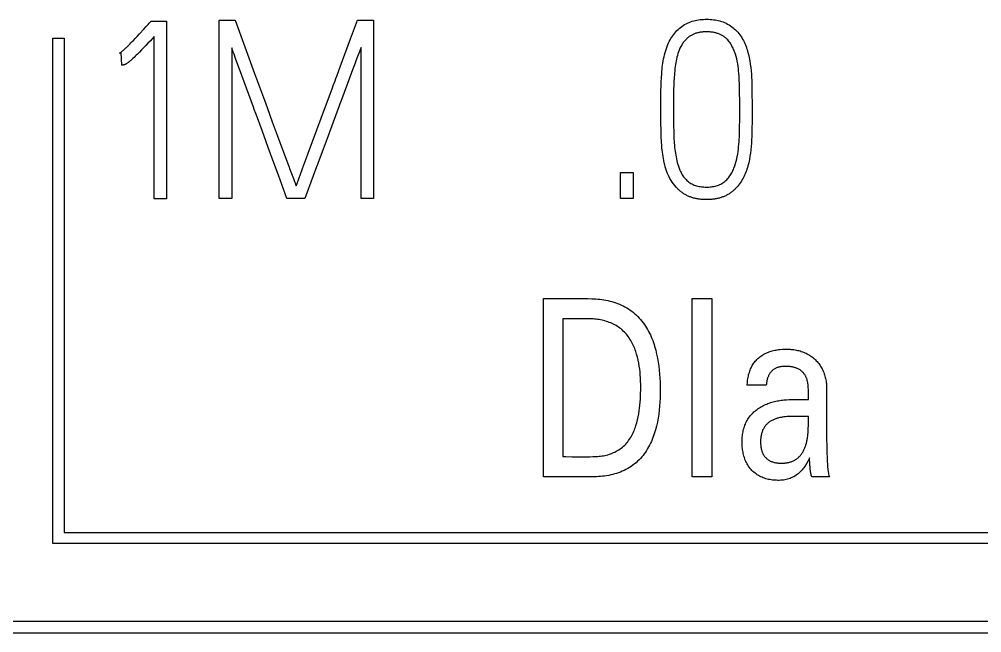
# Model space of a CAD drawing. Header units: inches. Extents: x 9000 to 22395, y 8106 to 17135.
# Drawn here: x 10074.99 to 10094.2, y 8473.19 to 8485.43 of the extents above; entities that cross this region are included whole.
import ezdxf

# ---------------------------------------------------------------- set-up
doc = ezdxf.new("R2010")
doc.units = ezdxf.units.IN
doc.header["$MEASUREMENT"] = 0
doc.layers.add('20000_FRONT_O', color=7, linetype='Continuous')
doc.layers.add('20500_FRONT_O_LABELING', color=7, linetype='Continuous')

# ---------------------------------------------------------------- blocks, each defined once
blk = doc.blocks.new('A$C21A67833')
at = {"layer": '20000_FRONT_O', "linetype": 'Continuous'}
for p, q in [((8.66, 85.1429), (8.76, 85.1429)), ((8.66, 80.6029), (8.66, 85.1429)), ((8.76, 85.1429), (8.76, 80.7029)), ((8.76, 80.7029), (87.34, 80.7029)), ((87.44, 80.6029), (8.66, 80.6029)), ((24.1, 79.9029), (3.4, 79.9029)), ((3.5, 79.8029), (24, 79.8029))]:
    blk.add_line(p, q, dxfattribs=at)
at = {"layer": '20500_FRONT_O_LABELING', "linetype": 'Continuous'}
for p, q in [((9.4986, 85.2463), (9.5148, 85.2642)), ((9.5148, 85.2642), (9.5256, 85.2762)), ((9.5256, 85.2762), (9.5412, 85.2941)), ((9.5412, 85.2941), (9.6809, 85.2941)), ((9.6809, 85.2941), (9.6809, 83.7006)), ((10.1536, 85.3029), (10.2957, 85.3029)), ((10.1536, 83.7029), (10.1536, 85.3029)), ((11.3346, 85.1352), (11.3963, 85.3029)), ((11.3963, 85.3029), (11.5407, 85.3029)), ((11.5407, 85.3029), (11.5407, 83.7029)), ((9.4166, 85.1575), (9.4386, 85.181)), ((9.4386, 85.181), (9.4769, 85.2225)), ((9.4769, 85.2225), (9.4986, 85.2463)), ((9.361, 85.0992), (9.3722, 85.1107)), ((9.3722, 85.1107), (9.3834, 85.1223)), ((9.3834, 85.1223), (9.4001, 85.1399)), ((9.4001, 85.1399), (9.4166, 85.1575)), ((9.5141, 85.0965), (9.4952, 85.0766)), ((9.5328, 85.1164), (9.5141, 85.0965)), ((9.5515, 85.1365), (9.5328, 85.1164)), ((9.5701, 85.1566), (9.5515, 85.1365)), ((9.5701, 83.7006), (9.5701, 85.1566)), ((11.2413, 84.884), (11.3346, 85.1352)), ((9.2727, 85.0122), (9.2593, 85.0077)), ((9.2795, 84.8991), (9.2727, 85.0122)), ((9.4763, 85.0568), (9.4572, 85.0372)), ((9.4952, 85.0766), (9.4763, 85.0568)), ((10.2667, 85.0542), (10.2667, 83.7029)), ((11.4127, 85.0182), (11.3974, 84.9778)), ((11.4275, 83.7029), (11.4275, 85.0587)), ((10.357, 84.8066), (10.3008, 84.9587)), ((11.3515, 84.8567), (11.306, 84.7354)), ((10.4206, 84.6356), (10.357, 84.8066)), ((11.306, 84.7354), (11.2457, 84.5735)), ((10.4415, 84.5786), (10.4206, 84.6356)), ((10.5596, 84.5861), (10.5831, 84.5205)), ((11.1087, 84.5283), (11.132, 84.5911)), ((14.8294, 84.5624), (14.8291, 84.6064)), ((14.8295, 84.5185), (14.8294, 84.5624)), ((10.5831, 84.5205), (10.6305, 84.3896)), ((10.9924, 84.2142), (11.1087, 84.5283)), ((14.8294, 84.4306), (14.8295, 84.5185)), ((10.497, 84.4262), (10.483, 84.4642)), ((10.5391, 84.3121), (10.497, 84.4262)), ((10.6305, 84.3896), (10.6738, 84.272)), ((10.5945, 84.1597), (10.5391, 84.3121)), ((10.6738, 84.272), (10.7762, 83.998)), ((10.6363, 84.0454), (10.5945, 84.1597)), ((10.685, 83.9122), (10.6363, 84.0454)), ((10.9143, 84.005), (10.9377, 84.0678)), ((10.8835, 83.9212), (10.8988, 83.9631)), ((10.8988, 83.9631), (10.9143, 84.005)), ((10.7618, 83.7029), (10.685, 83.9122)), ((10.8202, 83.8807), (10.8301, 83.8546)), ((10.8534, 83.8371), (10.8684, 83.8791)), ((10.8684, 83.8791), (10.8835, 83.9212)), ((10.9986, 83.9053), (10.9237, 83.7029)), ((13.7597, 83.9359), (13.8728, 83.9359)), ((13.7597, 83.7029), (13.7597, 83.9359)), ((13.8728, 83.9359), (13.8728, 83.7029)), ((10.846, 83.816), (10.8534, 83.8371)), ((9.6809, 83.7006), (9.5701, 83.7006)), ((10.2667, 83.7029), (10.1536, 83.7029)), ((10.9237, 83.7029), (10.7618, 83.7029)), ((11.5407, 83.7029), (11.4275, 83.7029)), ((13.8728, 83.7029), (13.7597, 83.7029)), ((13.0655, 82.8029), (13.4291, 82.8029)), ((13.0655, 81.2029), (13.0655, 82.8029)), ((14.4032, 82.8029), (14.5782, 82.8029)), ((14.4032, 81.2029), (14.4032, 82.8029)), ((14.5782, 82.8029), (14.5782, 81.2029)), ((13.376, 82.6216), (13.2405, 82.6216)), ((13.2405, 82.6216), (13.2405, 81.3842)), ((15.0685, 82.026), (14.8963, 82.026)), ((15.4459, 81.8967), (15.4459, 81.9913)), ((15.4215, 81.8968), (15.4459, 81.8967)), ((15.61, 81.5917), (15.6102, 81.5458)), ((13.2405, 81.3842), (13.2676, 81.3841)), ((15.4573, 81.3581), (15.4568, 81.3729)), ((15.4577, 81.3483), (15.4573, 81.3581)), ((15.4581, 81.3384), (15.4577, 81.3483)), ((15.4586, 81.3286), (15.4581, 81.3384)), ((15.4601, 81.304), (15.4595, 81.3138)), ((15.4608, 81.2942), (15.4601, 81.304)), ((13.5055, 81.2029), (13.0655, 81.2029)), ((14.5782, 81.2029), (14.4032, 81.2029)), ((15.6345, 81.2029), (15.4786, 81.2029))]:
    blk.add_line(p, q, dxfattribs=at)
for points in [[(10.2957, 85.3029), (10.3834, 85.0638), (10.4713, 84.8249), (10.5596, 84.5861)], [(14.1849, 85.0854), (14.1907, 85.0991), (14.1971, 85.1126), (14.204, 85.1259), (14.2114, 85.1388), (14.2192, 85.1515), (14.2275, 85.1638), (14.2363, 85.1758), (14.2455, 85.1874), (14.2551, 85.1986), (14.2652, 85.2093), (14.2757, 85.2197), (14.2866, 85.2295), (14.298, 85.2389), (14.3097, 85.2477), (14.3219, 85.2561), (14.3344, 85.2638), (14.3473, 85.271), (14.3606, 85.2776), (14.3742, 85.2835), (14.3881, 85.2888), (14.4022, 85.2935), (14.4165, 85.2976), (14.431, 85.3011), (14.4455, 85.3041), (14.4602, 85.3065), (14.4749, 85.3085), (14.4897, 85.3099), (14.5045, 85.3109), (14.5193, 85.3115), (14.5341, 85.3117), (14.5489, 85.3114), (14.5637, 85.3108), (14.5784, 85.3096), (14.5932, 85.308), (14.6079, 85.3059), (14.6225, 85.3033), (14.637, 85.3001), (14.6514, 85.2964), (14.6656, 85.2921), (14.6797, 85.2871), (14.6935, 85.2816), (14.7071, 85.2754), (14.7203, 85.2687), (14.7333, 85.2614), (14.7458, 85.2535), (14.7579, 85.245), (14.7696, 85.2359), (14.7809, 85.2263), (14.7918, 85.2162), (14.8022, 85.2056), (14.8122, 85.1946), (14.8217, 85.1832), (14.8308, 85.1714), (14.8395, 85.1593), (14.8477, 85.1469), (14.8553, 85.1342), (14.8625, 85.1212), (14.8693, 85.108), (14.8755, 85.0947), (14.8814, 85.0811), (14.8868, 85.0674), (14.8918, 85.0535), (14.8965, 85.0395), (14.9008, 85.0253), (14.9083, 84.9967), (14.9147, 84.9676), (14.9201, 84.9383), (14.9246, 84.9088), (14.9283, 84.8792), (14.9314, 84.8496), (14.9339, 84.8201), (14.9358, 84.7905), (14.9372, 84.7609), (14.9382, 84.7313), (14.9389, 84.7017), (14.9394, 84.6721), (14.9396, 84.6425)], [(14.7141, 85.1341), (14.7092, 85.1389), (14.7042, 85.1434), (14.6991, 85.1477), (14.6938, 85.1518), (14.6884, 85.1558), (14.6829, 85.1595), (14.6772, 85.1631), (14.6715, 85.1665), (14.6656, 85.1697), (14.6595, 85.1728), (14.6534, 85.1756), (14.6472, 85.1783), (14.6409, 85.1807), (14.6346, 85.183), (14.6282, 85.1851), (14.6218, 85.1871), (14.6153, 85.1888), (14.6087, 85.1904), (14.6022, 85.1919), (14.5956, 85.1931), (14.5889, 85.1943), (14.5822, 85.1953), (14.5755, 85.1961), (14.5688, 85.1968), (14.5621, 85.1974), (14.5554, 85.1978), (14.5488, 85.1982), (14.5421, 85.1984), (14.5354, 85.1985), (14.5287, 85.1985), (14.5221, 85.1984), (14.5154, 85.1982), (14.5087, 85.1979), (14.5021, 85.1974), (14.4954, 85.1969), (14.4888, 85.1962), (14.4821, 85.1954), (14.4755, 85.1945), (14.4688, 85.1934), (14.4622, 85.1921), (14.4556, 85.1907), (14.449, 85.1891), (14.4425, 85.1874), (14.436, 85.1855), (14.4296, 85.1834), (14.4233, 85.1812), (14.417, 85.1788), (14.4108, 85.1761), (14.4047, 85.1733), (14.3987, 85.1703), (14.3927, 85.1671), (14.3869, 85.1636), (14.3812, 85.16), (14.3756, 85.1562), (14.3702, 85.1521), (14.3649, 85.1479), (14.3598, 85.1435), (14.3548, 85.1389), (14.35, 85.1341)], [(9.2593, 85.0077), (9.2627, 85.0099), (9.266, 85.0123), (9.2724, 85.0172), (9.2787, 85.0222), (9.2849, 85.0274), (9.291, 85.0326), (9.297, 85.0379), (9.3031, 85.0432), (9.309, 85.0486), (9.315, 85.0541), (9.3208, 85.0596), (9.3267, 85.0651), (9.3325, 85.0707), (9.3382, 85.0764), (9.344, 85.082), (9.3497, 85.0877), (9.361, 85.0992)], [(14.1216, 84.4428), (14.1213, 84.4811), (14.1212, 84.5193), (14.1212, 84.5576), (14.1213, 84.5958), (14.1216, 84.6341), (14.1222, 84.6723), (14.123, 84.7105), (14.1242, 84.7486), (14.1259, 84.7867), (14.1283, 84.8246), (14.1299, 84.8436), (14.1317, 84.8625), (14.1339, 84.8813), (14.1364, 84.9002), (14.1392, 84.9189), (14.1424, 84.9377), (14.146, 84.9564), (14.1501, 84.975), (14.1546, 84.9935), (14.1596, 85.012), (14.1651, 85.0305), (14.1711, 85.0489), (14.1777, 85.0672), (14.1849, 85.0854)], [(14.35, 85.1341), (14.344, 85.128), (14.3383, 85.1217), (14.3328, 85.1152), (14.3275, 85.1085), (14.3224, 85.1017), (14.3175, 85.0948), (14.3128, 85.0877), (14.3083, 85.0805), (14.3, 85.0658), (14.2924, 85.0507), (14.2856, 85.0352), (14.2794, 85.0193), (14.274, 85.0033), (14.2692, 84.9871), (14.2648, 84.9707), (14.2609, 84.9543), (14.2574, 84.9377), (14.2543, 84.921), (14.2516, 84.9043), (14.2492, 84.8875), (14.2471, 84.8706), (14.2452, 84.8537), (14.2421, 84.8198), (14.2397, 84.786), (14.238, 84.7521), (14.2368, 84.7182), (14.2359, 84.6842), (14.2354, 84.6503), (14.2351, 84.6164), (14.2345, 84.5145)], [(14.8291, 84.6064), (14.8288, 84.6283), (14.8285, 84.6503), (14.8281, 84.6722), (14.8277, 84.6942), (14.8271, 84.7161), (14.8265, 84.738), (14.8257, 84.7599), (14.8246, 84.7818), (14.8234, 84.8037), (14.8218, 84.8256), (14.8199, 84.8474), (14.8175, 84.8692), (14.8147, 84.8909), (14.8114, 84.9126), (14.8075, 84.9343), (14.8028, 84.9559), (14.7973, 84.9775), (14.7908, 84.9989), (14.7834, 85.02), (14.7793, 85.0304), (14.7749, 85.0407), (14.7702, 85.0509), (14.7653, 85.0609), (14.76, 85.0708), (14.7544, 85.0804), (14.7485, 85.0899), (14.7423, 85.0992), (14.7358, 85.1083), (14.7289, 85.1172), (14.7217, 85.1258), (14.7141, 85.1341)], [(9.4572, 85.0372), (9.438, 85.0176), (9.4283, 85.0079), (9.4186, 84.9983), (9.4088, 84.9887), (9.3989, 84.9792), (9.389, 84.9698), (9.379, 84.9605), (9.3689, 84.9512), (9.3586, 84.9421), (9.3534, 84.9376), (9.3482, 84.9332), (9.3429, 84.9289), (9.3375, 84.9246), (9.332, 84.9205), (9.3265, 84.9166), (9.3208, 84.9127), (9.3179, 84.9108), (9.315, 84.909), (9.312, 84.9073), (9.3089, 84.9058), (9.3058, 84.9045), (9.3026, 84.9033)], [(10.3008, 84.9587), (10.287, 84.9968), (10.2802, 85.0159), (10.2734, 85.035), (10.2667, 85.0542)], [(11.4275, 85.0587), (11.4202, 85.0384), (11.4127, 85.0182)], [(11.3974, 84.9778), (11.3821, 84.9374), (11.3744, 84.9173), (11.3515, 84.8567)], [(9.3026, 84.9033), (9.3015, 84.903), (9.3005, 84.9027), (9.2995, 84.9024), (9.2984, 84.9021), (9.2974, 84.9019), (9.2964, 84.9016), (9.2953, 84.9013), (9.2943, 84.9011), (9.2933, 84.9009), (9.2922, 84.9006), (9.2912, 84.9004), (9.2901, 84.9002), (9.2891, 84.9), (9.288, 84.8999), (9.2869, 84.8997), (9.2859, 84.8995), (9.2854, 84.8995), (9.2848, 84.8994), (9.2843, 84.8994), (9.2838, 84.8993), (9.2832, 84.8993), (9.2827, 84.8992), (9.2822, 84.8992), (9.2816, 84.8992), (9.2811, 84.8992), (9.2806, 84.8991), (9.28, 84.8991), (9.2795, 84.8991)], [(11.132, 84.5911), (11.171, 84.6958), (11.1788, 84.7167), (11.1866, 84.7376), (11.1944, 84.7585), (11.2023, 84.7794), (11.2101, 84.8003), (11.2413, 84.884)], [(10.483, 84.4642), (10.4692, 84.5023), (10.4623, 84.5214), (10.4415, 84.5786)], [(11.2457, 84.5735), (11.2382, 84.5533), (11.2307, 84.5331), (11.1111, 84.209)], [(14.9396, 84.6425), (14.9403, 84.5537), (14.9404, 84.5241), (14.9404, 84.4945), (14.9404, 84.4649), (14.9403, 84.4353), (14.9401, 84.4057), (14.9398, 84.376), (14.9395, 84.3464), (14.939, 84.3168), (14.9384, 84.2872), (14.9375, 84.2576), (14.9363, 84.228), (14.9347, 84.1985), (14.9325, 84.169), (14.9297, 84.1396), (14.9261, 84.1103), (14.9217, 84.081), (14.9164, 84.0519), (14.9101, 84.0229), (14.9026, 83.9942), (14.8984, 83.9799), (14.8938, 83.9658), (14.8889, 83.9518), (14.8837, 83.9379), (14.8781, 83.9242), (14.8721, 83.9107), (14.8658, 83.8974), (14.8591, 83.8843), (14.8519, 83.8714), (14.8443, 83.8588), (14.8363, 83.8465), (14.8279, 83.8344), (14.819, 83.8226), (14.8096, 83.8112), (14.7998, 83.8001), (14.7895, 83.7893)], [(14.2345, 84.5145), (14.2344, 84.4805), (14.2344, 84.4466), (14.2346, 84.4126), (14.2349, 84.3787), (14.2355, 84.3448), (14.2363, 84.3109), (14.2374, 84.2771), (14.2387, 84.2432), (14.2406, 84.2094), (14.2432, 84.1757), (14.2448, 84.1589), (14.2467, 84.1421), (14.2488, 84.1253), (14.2513, 84.1086), (14.2541, 84.0919), (14.2572, 84.0752), (14.2607, 84.0585), (14.2646, 84.0419), (14.2689, 84.0254), (14.2737, 84.0088), (14.2789, 83.9924), (14.2847, 83.9759)], [(14.2723, 83.7893), (14.2588, 83.8031), (14.246, 83.8175), (14.2341, 83.8324), (14.2229, 83.8479), (14.2126, 83.8639), (14.203, 83.8804), (14.1942, 83.8974), (14.1863, 83.9148), (14.1792, 83.9326), (14.1726, 83.9506), (14.1666, 83.9687), (14.1611, 83.987), (14.1561, 84.0054), (14.1515, 84.0239), (14.1474, 84.0425), (14.1436, 84.0613), (14.1403, 84.0801), (14.1373, 84.0991), (14.1347, 84.1181), (14.1324, 84.1371), (14.1305, 84.1561), (14.1287, 84.1752), (14.1261, 84.2133), (14.1242, 84.2515), (14.1231, 84.2898), (14.1224, 84.328), (14.122, 84.3663), (14.1216, 84.4428)], [(14.2847, 83.9759), (14.2886, 83.9655), (14.2929, 83.9552), (14.2975, 83.945), (14.3025, 83.9351), (14.3078, 83.9254), (14.3135, 83.9159), (14.3195, 83.9066), (14.3259, 83.8976), (14.3327, 83.8888), (14.3398, 83.8803), (14.3474, 83.8721), (14.3553, 83.8643), (14.3637, 83.857), (14.3724, 83.8502), (14.3815, 83.8438), (14.3909, 83.8379), (14.4006, 83.8325), (14.4106, 83.8277), (14.4209, 83.8233), (14.4314, 83.8195), (14.442, 83.8162), (14.4528, 83.8134), (14.4637, 83.811), (14.4746, 83.8091), (14.4856, 83.8075), (14.4966, 83.8063), (14.5077, 83.8055), (14.5188, 83.805), (14.5299, 83.8049), (14.5411, 83.805), (14.5522, 83.8054), (14.5634, 83.8062), (14.5745, 83.8072), (14.5856, 83.8087), (14.5966, 83.8106), (14.6075, 83.8128), (14.6183, 83.8156), (14.629, 83.8188), (14.6394, 83.8224), (14.6497, 83.8266), (14.6598, 83.8313), (14.6695, 83.8365), (14.6789, 83.8423), (14.688, 83.8487), (14.6967, 83.8556), (14.705, 83.8629), (14.713, 83.8706), (14.7206, 83.8788), (14.7279, 83.8872), (14.7348, 83.896), (14.7414, 83.905), (14.7476, 83.9143), (14.7534, 83.9237), (14.7589, 83.9334), (14.764, 83.9432), (14.7688, 83.9532), (14.7733, 83.9633), (14.7775, 83.9736), (14.7851, 83.9944), (14.7918, 84.0156), (14.7977, 84.0369), (14.8028, 84.0584), (14.8074, 84.08), (14.8113, 84.1017), (14.8146, 84.1235), (14.8175, 84.1453), (14.8199, 84.1672), (14.8219, 84.1892), (14.8235, 84.2111), (14.8249, 84.2331), (14.826, 84.255), (14.8269, 84.2769), (14.8276, 84.2988), (14.8282, 84.3208), (14.8286, 84.3427), (14.8289, 84.3647), (14.8291, 84.3866), (14.8294, 84.4306)], [(10.9377, 84.0678), (10.9534, 84.1096), (10.9924, 84.2142)], [(11.1111, 84.209), (11.0436, 84.0268), (11.0361, 84.0066), (11.0286, 83.9863), (10.9986, 83.9053)], [(10.7762, 83.998), (10.7811, 83.985), (10.7859, 83.9719), (10.8202, 83.8807)], [(10.8301, 83.8546), (10.8352, 83.8417), (10.8403, 83.8287), (10.843, 83.8223), (10.846, 83.816)], [(14.7895, 83.7893), (14.7841, 83.7839), (14.7786, 83.7787), (14.773, 83.7736), (14.7672, 83.7687), (14.7614, 83.7639), (14.7554, 83.7593), (14.7494, 83.7548), (14.7432, 83.7504), (14.7369, 83.7463), (14.7306, 83.7422), (14.7241, 83.7384), (14.7175, 83.7346), (14.7108, 83.7311), (14.7039, 83.7276), (14.697, 83.7244), (14.6901, 83.7213), (14.683, 83.7184), (14.676, 83.7157), (14.6688, 83.7131), (14.6617, 83.7107), (14.6545, 83.7084), (14.6472, 83.7064), (14.6399, 83.7044), (14.6325, 83.7026), (14.6251, 83.701), (14.6177, 83.6995), (14.6102, 83.6981), (14.6027, 83.6969), (14.5952, 83.6958), (14.5876, 83.6949), (14.5801, 83.6941), (14.5725, 83.6934), (14.565, 83.6929), (14.5574, 83.6924), (14.5499, 83.6921), (14.5424, 83.6919), (14.5349, 83.6918), (14.5273, 83.6918), (14.5198, 83.6919), (14.5123, 83.6922), (14.5048, 83.6925), (14.4973, 83.6929), (14.4897, 83.6935), (14.4822, 83.6942), (14.4747, 83.695), (14.4672, 83.6959), (14.4597, 83.697), (14.4522, 83.6982), (14.4447, 83.6996), (14.4373, 83.7011), (14.4298, 83.7027), (14.4224, 83.7045), (14.4151, 83.7064), (14.4078, 83.7085), (14.4006, 83.7108), (14.3934, 83.7132), (14.3863, 83.7157), (14.3793, 83.7184), (14.3723, 83.7213), (14.3653, 83.7243), (14.3585, 83.7275), (14.3517, 83.7309), (14.3449, 83.7344), (14.3383, 83.7382), (14.3317, 83.742), (14.3252, 83.7461), (14.3189, 83.7503), (14.3127, 83.7547), (14.3065, 83.7592), (14.3005, 83.7638), (14.2947, 83.7686), (14.2889, 83.7736), (14.2833, 83.7787), (14.2777, 83.7839), (14.2723, 83.7893)], [(13.4291, 82.8029), (13.4654, 82.8028), (13.5017, 82.8021), (13.5378, 82.8004), (13.5559, 82.799), (13.5738, 82.7971), (13.5918, 82.7948), (13.6097, 82.7921), (13.6276, 82.7889), (13.6455, 82.7852), (13.6632, 82.7811), (13.6809, 82.7765), (13.6984, 82.7713), (13.7157, 82.7656), (13.7328, 82.7594), (13.7497, 82.7527), (13.7663, 82.7454), (13.7827, 82.7375), (13.7989, 82.729), (13.8147, 82.7199), (13.8302, 82.7103), (13.8454, 82.7002), (13.8602, 82.6895), (13.8745, 82.6783), (13.8884, 82.6666), (13.9018, 82.6544), (13.9148, 82.6417), (13.9273, 82.6285), (13.9394, 82.6148), (13.951, 82.6008), (13.9621, 82.5863), (13.9728, 82.5716), (13.9829, 82.5564), (13.9926, 82.541), (14.0018, 82.5253), (14.0105, 82.5094), (14.0187, 82.4932), (14.0266, 82.4769), (14.034, 82.4603), (14.0409, 82.4436), (14.0475, 82.4267), (14.0537, 82.4096), (14.0595, 82.3925), (14.065, 82.3751), (14.0748, 82.3401), (14.0833, 82.3048), (14.0906, 82.2692), (14.0968, 82.2335), (14.1019, 82.1978), (14.1062, 82.1619), (14.1096, 82.1259), (14.1122, 82.0897), (14.114, 82.0535), (14.1151, 82.0173), (14.1153, 81.981), (14.1149, 81.9448), (14.1137, 81.9086), (14.1119, 81.8725), (14.1094, 81.8366), (14.106, 81.8008), (14.1017, 81.7651), (14.0964, 81.7296), (14.0898, 81.6943), (14.0821, 81.6592), (14.0729, 81.6243), (14.0678, 81.6069), (14.0623, 81.5896), (14.0564, 81.5724), (14.05, 81.5552), (14.0433, 81.5381), (14.0361, 81.5212), (14.0283, 81.5045), (14.0201, 81.4881), (14.0114, 81.4719), (14.0023, 81.456), (13.9926, 81.4405), (13.9825, 81.4252), (13.9719, 81.4103), (13.9608, 81.3958), (13.9492, 81.3817), (13.9372, 81.3681), (13.9247, 81.3549), (13.9117, 81.3421), (13.8982, 81.3299), (13.8843, 81.3182), (13.8699, 81.307), (13.855, 81.2964), (13.8397, 81.2864), (13.8239, 81.277), (13.8078, 81.2682), (13.7915, 81.2601), (13.7748, 81.2526), (13.7579, 81.2457), (13.7408, 81.2394), (13.7235, 81.2336), (13.7059, 81.2284), (13.6882, 81.2237), (13.6703, 81.2195), (13.6523, 81.2159), (13.6342, 81.2127), (13.616, 81.21), (13.5977, 81.2078), (13.5793, 81.2059), (13.5609, 81.2046), (13.5424, 81.2036), (13.5055, 81.2029)], [(13.4029, 81.3833), (13.43, 81.3833), (13.4571, 81.3834), (13.4842, 81.3837), (13.5112, 81.3841), (13.5383, 81.385), (13.5519, 81.3858), (13.5654, 81.387), (13.5789, 81.3885), (13.5924, 81.3904), (13.6057, 81.3926), (13.619, 81.3953), (13.6322, 81.3983), (13.6453, 81.4017), (13.6583, 81.4056), (13.6711, 81.4099), (13.6837, 81.4147), (13.6962, 81.4199), (13.7085, 81.4257), (13.7205, 81.4319), (13.7323, 81.4385), (13.7438, 81.4456), (13.755, 81.4532), (13.7659, 81.4612), (13.7764, 81.4696), (13.7865, 81.4785), (13.7962, 81.4878), (13.8056, 81.4976), (13.8146, 81.5077), (13.8232, 81.5182), (13.8314, 81.529), (13.8392, 81.5401), (13.8466, 81.5515), (13.8537, 81.5632), (13.8603, 81.5751), (13.8665, 81.5872), (13.8724, 81.5994), (13.8779, 81.6118), (13.883, 81.6244), (13.8879, 81.637), (13.8924, 81.6498), (13.8966, 81.6626), (13.9043, 81.6885), (13.911, 81.7147), (13.9168, 81.741), (13.9218, 81.7675), (13.9261, 81.7941), (13.9297, 81.8209), (13.9327, 81.8478), (13.9351, 81.8747), (13.937, 81.9017), (13.9384, 81.9287), (13.9393, 81.9556), (13.9399, 81.9826), (13.9401, 82.0095), (13.9398, 82.0364), (13.9392, 82.0634), (13.938, 82.0904), (13.9362, 82.1174), (13.9338, 82.1443), (13.9308, 82.1711), (13.927, 82.1979), (13.9224, 82.2245), (13.9171, 82.2511), (13.9108, 82.2774), (13.9036, 82.3036), (13.8996, 82.3165), (13.8953, 82.3294), (13.8907, 82.3422), (13.8859, 82.3549), (13.8807, 82.3675), (13.8753, 82.3799), (13.8695, 82.3922), (13.8634, 82.4043), (13.857, 82.4162), (13.8503, 82.4279), (13.8432, 82.4393), (13.8358, 82.4506), (13.828, 82.4616), (13.8199, 82.4723), (13.8114, 82.4828), (13.8025, 82.493), (13.7933, 82.5029), (13.7836, 82.5124), (13.7736, 82.5216), (13.7632, 82.5304), (13.7525, 82.5387), (13.7416, 82.5466), (13.7303, 82.5541), (13.7188, 82.5611), (13.707, 82.5678), (13.6949, 82.574), (13.6827, 82.5798), (13.6703, 82.5852), (13.6576, 82.5902), (13.6449, 82.5948), (13.6319, 82.599), (13.6188, 82.6029), (13.6057, 82.6063), (13.5924, 82.6094), (13.579, 82.6121), (13.5656, 82.6145), (13.5521, 82.6165), (13.5386, 82.6181), (13.5251, 82.6194), (13.5115, 82.6204), (13.4844, 82.6215), (13.4573, 82.622), (13.4302, 82.6219), (13.4031, 82.6217), (13.376, 82.6216)], [(14.8963, 82.026), (14.8981, 82.049), (14.9008, 82.0721), (14.9026, 82.0835), (14.9047, 82.0949), (14.907, 82.1063), (14.9096, 82.1175), (14.9126, 82.1287), (14.9159, 82.1397), (14.9194, 82.1506), (14.9234, 82.1614), (14.9276, 82.1719), (14.9323, 82.1824), (14.9373, 82.1926), (14.9427, 82.2026), (14.9485, 82.2124), (14.9546, 82.222), (14.9612, 82.2313), (14.9682, 82.2403), (14.9757, 82.249), (14.9835, 82.2574), (14.9917, 82.2653), (15.0003, 82.2729), (15.0091, 82.28), (15.0183, 82.2867), (15.0277, 82.2931), (15.0374, 82.299), (15.0474, 82.3046), (15.0576, 82.3099), (15.0679, 82.3147), (15.0785, 82.3192), (15.0892, 82.3234), (15.1001, 82.3272), (15.1111, 82.3307), (15.1222, 82.3338), (15.1334, 82.3366), (15.1447, 82.3391), (15.156, 82.3413), (15.1673, 82.3432), (15.1786, 82.3448), (15.19, 82.3461), (15.2128, 82.348), (15.2357, 82.3491), (15.2586, 82.3492), (15.2815, 82.3483), (15.2929, 82.3475), (15.3043, 82.3464), (15.3156, 82.3449), (15.3269, 82.3432), (15.3381, 82.3411), (15.3493, 82.3388), (15.3604, 82.3361), (15.3714, 82.333), (15.3823, 82.3296), (15.3931, 82.3259), (15.4038, 82.3217), (15.4144, 82.3172), (15.4249, 82.3124), (15.4351, 82.3071), (15.4452, 82.3016), (15.455, 82.2957), (15.4647, 82.2894), (15.4741, 82.2829), (15.4832, 82.276), (15.4921, 82.2688), (15.5007, 82.2613), (15.5091, 82.2536), (15.5172, 82.2455), (15.5249, 82.2372), (15.5324, 82.2286), (15.5396, 82.2197), (15.5465, 82.2106), (15.553, 82.2012), (15.5592, 82.1915), (15.565, 82.1817), (15.5705, 82.1716), (15.5756, 82.1613), (15.5803, 82.1507), (15.5847, 82.14), (15.5886, 82.1292), (15.5922, 82.1183), (15.5954, 82.1072), (15.5983, 82.0961), (15.6008, 82.0849), (15.603, 82.0737), (15.6049, 82.0623), (15.6064, 82.051), (15.6077, 82.0395), (15.6087, 82.028), (15.6099, 82.0051), (15.6103, 81.9821), (15.6103, 81.9592), (15.6101, 81.9362), (15.61, 81.9132)], [(15.4459, 81.9913), (15.4456, 82.0032), (15.445, 82.015), (15.4446, 82.0209), (15.444, 82.0268), (15.4434, 82.0327), (15.4426, 82.0386), (15.4417, 82.0444), (15.4407, 82.0503), (15.4396, 82.0561), (15.4383, 82.0618), (15.4368, 82.0675), (15.4352, 82.0732), (15.4335, 82.0789), (15.4315, 82.0844), (15.4294, 82.0899), (15.4271, 82.0954), (15.4247, 82.1008), (15.422, 82.106), (15.4192, 82.1112), (15.4162, 82.1163), (15.413, 82.1212), (15.4096, 82.1261), (15.4061, 82.1308), (15.4023, 82.1354), (15.3984, 82.1398), (15.3942, 82.144), (15.3899, 82.1481), (15.3854, 82.152), (15.3808, 82.1557), (15.376, 82.1593), (15.3711, 82.1626), (15.3661, 82.1657), (15.361, 82.1687), (15.3558, 82.1714), (15.3505, 82.174), (15.3451, 82.1764), (15.3396, 82.1787), (15.3341, 82.1807), (15.3285, 82.1826), (15.3228, 82.1844), (15.3172, 82.186), (15.3114, 82.1874), (15.3057, 82.1887), (15.2999, 82.1899), (15.2941, 82.1909), (15.2883, 82.1918), (15.2824, 82.1926), (15.2765, 82.1933), (15.2707, 82.1939), (15.2648, 82.1943), (15.2589, 82.1947), (15.253, 82.1949), (15.2471, 82.195), (15.2412, 82.1951), (15.2294, 82.1949), (15.2236, 82.1946), (15.2177, 82.1942), (15.2118, 82.1937), (15.2059, 82.193), (15.2, 82.1921), (15.1942, 82.1911), (15.1884, 82.1899), (15.1826, 82.1885), (15.1769, 82.187), (15.1712, 82.1852), (15.1656, 82.1833), (15.1601, 82.1811), (15.1547, 82.1787), (15.1494, 82.1761), (15.1441, 82.1733), (15.139, 82.1702), (15.1341, 82.1668), (15.1293, 82.1633), (15.1247, 82.1595), (15.1203, 82.1555), (15.1161, 82.1514), (15.112, 82.147), (15.1081, 82.1425), (15.1044, 82.1378), (15.1009, 82.133), (15.0976, 82.128), (15.0945, 82.123), (15.0916, 82.1178), (15.089, 82.1125), (15.0865, 82.1071), (15.0843, 82.1016), (15.0822, 82.096), (15.0802, 82.0904), (15.0785, 82.0848), (15.0769, 82.079), (15.0754, 82.0733), (15.0741, 82.0674), (15.0729, 82.0616), (15.0719, 82.0557), (15.071, 82.0498), (15.0702, 82.0439), (15.0695, 82.0379), (15.069, 82.032), (15.0685, 82.026)], [(15.4195, 81.3039), (15.4126, 81.2937), (15.4053, 81.2838), (15.3977, 81.2742), (15.3897, 81.2649), (15.3814, 81.256), (15.3727, 81.2474), (15.3638, 81.2391), (15.3545, 81.2313), (15.3449, 81.2238), (15.335, 81.2168), (15.3248, 81.2103), (15.3143, 81.2042), (15.3036, 81.1986), (15.2925, 81.1934), (15.2812, 81.1889), (15.2696, 81.1848), (15.2578, 81.1813), (15.2458, 81.1784), (15.2338, 81.1761), (15.2217, 81.1742), (15.2095, 81.1728), (15.1973, 81.1719), (15.1851, 81.1714), (15.1728, 81.1713), (15.1605, 81.1715), (15.1483, 81.1721), (15.1361, 81.173), (15.124, 81.1742), (15.1119, 81.1758), (15.0999, 81.1778), (15.088, 81.1801), (15.0761, 81.1829), (15.0643, 81.1861), (15.0526, 81.1898), (15.0411, 81.1939), (15.0297, 81.1986), (15.0186, 81.2037), (15.0077, 81.2093), (14.997, 81.2154), (14.9867, 81.2219), (14.9766, 81.2288), (14.9668, 81.2362), (14.9573, 81.244), (14.9481, 81.2522), (14.9394, 81.2608), (14.931, 81.2697), (14.923, 81.2791), (14.9154, 81.2888), (14.9083, 81.2988), (14.9016, 81.3092), (14.8953, 81.3199), (14.8896, 81.3308), (14.8843, 81.3419), (14.8795, 81.3532), (14.8751, 81.3646), (14.8711, 81.3762), (14.8676, 81.3879), (14.8644, 81.3998), (14.8616, 81.4117), (14.8591, 81.4237), (14.857, 81.4358), (14.8553, 81.448), (14.8538, 81.4602), (14.8527, 81.4724), (14.8518, 81.4846), (14.8512, 81.4969), (14.8509, 81.5091), (14.8508, 81.5213), (14.8511, 81.5336), (14.8516, 81.5459), (14.8524, 81.5582), (14.8536, 81.5704), (14.8551, 81.5827), (14.8569, 81.5949), (14.8591, 81.607), (14.8617, 81.619), (14.8646, 81.6309), (14.8679, 81.6427), (14.8716, 81.6544), (14.8757, 81.6659), (14.8802, 81.6772), (14.8852, 81.6883), (14.8906, 81.6993), (14.8964, 81.71), (14.9027, 81.7204), (14.9094, 81.7306), (14.9165, 81.7405), (14.924, 81.7501), (14.9319, 81.7594), (14.9402, 81.7684), (14.9488, 81.7771), (14.9577, 81.7855), (14.9669, 81.7935), (14.9764, 81.8013), (14.9862, 81.8088), (14.9962, 81.8159), (15.0065, 81.8227), (15.0169, 81.8292), (15.0276, 81.8354), (15.0385, 81.8412), (15.0495, 81.8467), (15.0606, 81.8518), (15.0719, 81.8567), (15.0833, 81.8612), (15.0948, 81.8654), (15.1063, 81.8693), (15.118, 81.8729), (15.1298, 81.8762), (15.1416, 81.8793), (15.1535, 81.8821), (15.1655, 81.8846), (15.1775, 81.8868), (15.1896, 81.8888), (15.2017, 81.8906), (15.2138, 81.8921), (15.226, 81.8934), (15.2382, 81.8945), (15.2504, 81.8954), (15.2748, 81.8966), (15.2992, 81.8973), (15.3237, 81.8976), (15.3481, 81.8976), (15.3726, 81.8974), (15.4215, 81.8968)], [(15.61, 81.9132), (15.61, 81.6606), (15.61, 81.5917)], [(15.4459, 81.7447), (15.3132, 81.7447), (15.2985, 81.7447), (15.2837, 81.7445), (15.269, 81.744), (15.2543, 81.7433), (15.2396, 81.7421), (15.2322, 81.7414), (15.2249, 81.7405), (15.2175, 81.7395), (15.2102, 81.7384), (15.2029, 81.7371), (15.1956, 81.7358), (15.1884, 81.7342), (15.1812, 81.7325), (15.174, 81.7307), (15.1669, 81.7287), (15.1599, 81.7265), (15.1529, 81.7242), (15.146, 81.7217), (15.1392, 81.719), (15.1325, 81.7161), (15.1259, 81.713), (15.1194, 81.7096), (15.1129, 81.7061), (15.1067, 81.7023), (15.1005, 81.6983), (15.0945, 81.6941), (15.0887, 81.6896), (15.083, 81.6849), (15.0775, 81.68), (15.0722, 81.6749), (15.0672, 81.6696), (15.0623, 81.664), (15.0577, 81.6583), (15.0533, 81.6523), (15.0492, 81.6462), (15.0453, 81.6398), (15.0417, 81.6333), (15.0384, 81.6267), (15.0354, 81.6199), (15.0326, 81.6131), (15.0301, 81.6061), (15.0278, 81.5991), (15.0258, 81.592), (15.024, 81.5849), (15.0224, 81.5777), (15.0211, 81.5704), (15.0199, 81.5631), (15.0189, 81.5558), (15.0182, 81.5485), (15.0176, 81.5412), (15.0172, 81.5339), (15.0169, 81.5265), (15.0167, 81.5192), (15.0167, 81.5118), (15.0169, 81.5044), (15.0172, 81.4971), (15.0177, 81.4897), (15.0184, 81.4824), (15.0193, 81.4751), (15.0203, 81.4678), (15.0216, 81.4605), (15.0231, 81.4533), (15.0249, 81.4462), (15.0268, 81.439), (15.0291, 81.432), (15.0316, 81.425), (15.0344, 81.4182), (15.0375, 81.4115), (15.041, 81.4049), (15.0447, 81.3986), (15.0488, 81.3924), (15.0531, 81.3865), (15.0577, 81.3807), (15.0626, 81.3752), (15.0678, 81.37), (15.0732, 81.365), (15.0789, 81.3604), (15.0848, 81.356), (15.0909, 81.352), (15.0973, 81.3483), (15.1039, 81.3449), (15.1107, 81.3418), (15.1175, 81.3391), (15.1244, 81.3366), (15.1314, 81.3345), (15.1385, 81.3326), (15.1457, 81.3309), (15.1529, 81.3295), (15.1602, 81.3283), (15.1675, 81.3273), (15.1749, 81.3266), (15.1823, 81.326), (15.1897, 81.3256), (15.1971, 81.3254), (15.2046, 81.3253)], [(15.2046, 81.3253), (15.2119, 81.3254), (15.2193, 81.3256), (15.2266, 81.3261), (15.2339, 81.3267), (15.2412, 81.3275), (15.2485, 81.3285), (15.2557, 81.3296), (15.2629, 81.331), (15.27, 81.3326), (15.2771, 81.3344), (15.2841, 81.3365), (15.291, 81.3387), (15.2978, 81.3412), (15.3046, 81.3439), (15.3112, 81.3469), (15.3177, 81.3501), (15.3241, 81.3535), (15.3304, 81.3572), (15.3365, 81.3612), (15.3425, 81.3654), (15.3483, 81.3699), (15.3539, 81.3745), (15.3593, 81.3794), (15.3645, 81.3845), (15.3695, 81.3898), (15.3743, 81.3953), (15.379, 81.4009), (15.3834, 81.4067), (15.3877, 81.4126), (15.3918, 81.4187), (15.3957, 81.4249), (15.3994, 81.4312), (15.4029, 81.4376), (15.4062, 81.4442), (15.4094, 81.4508), (15.4124, 81.4574), (15.4152, 81.4642), (15.4178, 81.471), (15.4203, 81.4778), (15.4226, 81.4847), (15.4248, 81.4916), (15.4268, 81.4986), (15.4288, 81.5055), (15.4305, 81.5125), (15.4322, 81.5196), (15.4337, 81.5266), (15.4351, 81.5337), (15.4365, 81.5408), (15.4377, 81.5479), (15.4388, 81.5551), (15.4407, 81.5694), (15.4422, 81.5839), (15.4435, 81.5983), (15.4444, 81.6129), (15.4451, 81.6275), (15.4456, 81.6421), (15.4459, 81.6568), (15.446, 81.6714), (15.4461, 81.6861), (15.4459, 81.7447)], [(15.6102, 81.5458), (15.6104, 81.5228), (15.6107, 81.4999), (15.611, 81.4769), (15.6114, 81.454), (15.612, 81.431), (15.6127, 81.4081), (15.6135, 81.3852), (15.6145, 81.3623), (15.6157, 81.3394), (15.6172, 81.3165), (15.6189, 81.2937), (15.6212, 81.2709), (15.6239, 81.2481), (15.6255, 81.2367), (15.6276, 81.2254), (15.6305, 81.2141), (15.6323, 81.2085), (15.6345, 81.2029)], [(13.2676, 81.3841), (13.3217, 81.3838), (13.3488, 81.3836), (13.4029, 81.3833)], [(15.4568, 81.3729), (15.4538, 81.3665), (15.4523, 81.3632), (15.4507, 81.36), (15.4491, 81.3568), (15.4476, 81.3536), (15.446, 81.3504), (15.4444, 81.3472), (15.4427, 81.344), (15.4411, 81.3409), (15.4394, 81.3377), (15.4377, 81.3346), (15.436, 81.3314), (15.4343, 81.3283), (15.4325, 81.3252), (15.4308, 81.3221), (15.429, 81.319), (15.4271, 81.316), (15.4253, 81.3129), (15.4234, 81.3099), (15.4215, 81.3069), (15.4195, 81.3039)], [(15.4595, 81.3138), (15.4589, 81.3237), (15.4586, 81.3286)], [(15.4786, 81.2029), (15.4779, 81.2039), (15.4772, 81.205), (15.4766, 81.2061), (15.4761, 81.2072), (15.4751, 81.2094), (15.4742, 81.2117), (15.4734, 81.214), (15.4726, 81.2163), (15.4719, 81.2187), (15.4712, 81.2211), (15.4706, 81.2234), (15.47, 81.2258), (15.469, 81.2306), (15.468, 81.2355), (15.4671, 81.2403), (15.4663, 81.2452), (15.4656, 81.2501), (15.4649, 81.255), (15.4643, 81.2598), (15.4637, 81.2647), (15.4631, 81.2696), (15.4626, 81.2745), (15.4621, 81.2794), (15.4617, 81.2844), (15.4613, 81.2893), (15.4608, 81.2942)]]:
    blk.add_lwpolyline(points, dxfattribs=at)

msp = doc.modelspace()

# ---------------------------------------------------------------- block references
at = {"xscale": 2.2218, "yscale": 2.2218, "zscale": 2.2218}
msp.add_blockref('A$C21A67833', (10056.419, 8295.882), dxfattribs=at)

doc.saveas('drawing.dxf')
